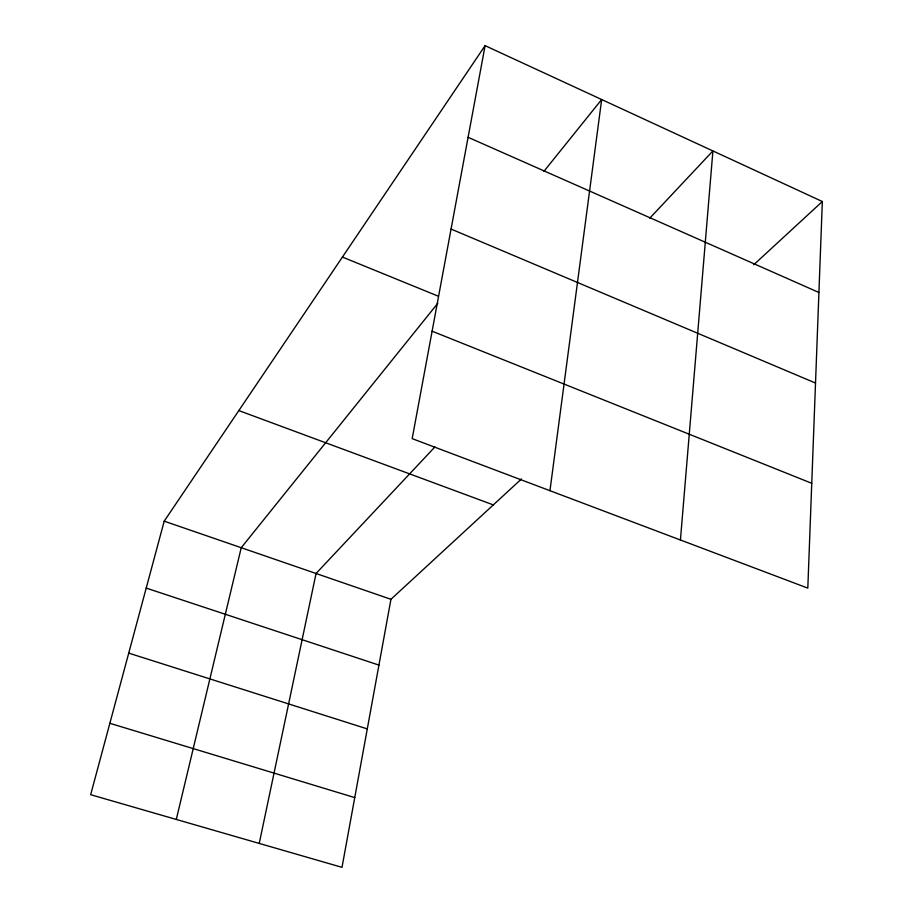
<?xml version="1.0" encoding="UTF-8"?>
<svg xmlns="http://www.w3.org/2000/svg" width="913" height="913" viewBox="0 0 913 913"><rect width="100%" height="100%" fill="white"/><g stroke="black" fill="none" stroke-linecap="round" stroke-linejoin="round"><path stroke-width="1.37" d="M822.339 201.522L807.811 588.12L412.174 438.639L485.1 45.65L822.339 201.522L753.807 264.702M680.425 539.994L712.916 150.942L649.782 218.161M549.957 490.692L601.667 99.528L543.954 171.302M521.471 478.948L390.947 599.293L342.01 867.35L90.661 794.698L164.203 521.163L485.1 45.65M259.235 843.418L316.058 573.49L434.885 446.982M176.289 819.452L241.237 547.709L437.784 303.299M109.857 723.301L354.746 797.597M128.722 653.126L367.288 728.905M146.206 588.098L378.941 665.098M164.203 521.163L390.947 599.293M238.829 410.576L493.317 504.9M432.111 331.202L811.748 483.297M342.421 257.067L438.286 296.189M451.056 229.06L815.514 383.038M468.084 137.304L818.915 292.48"/></g></svg>
